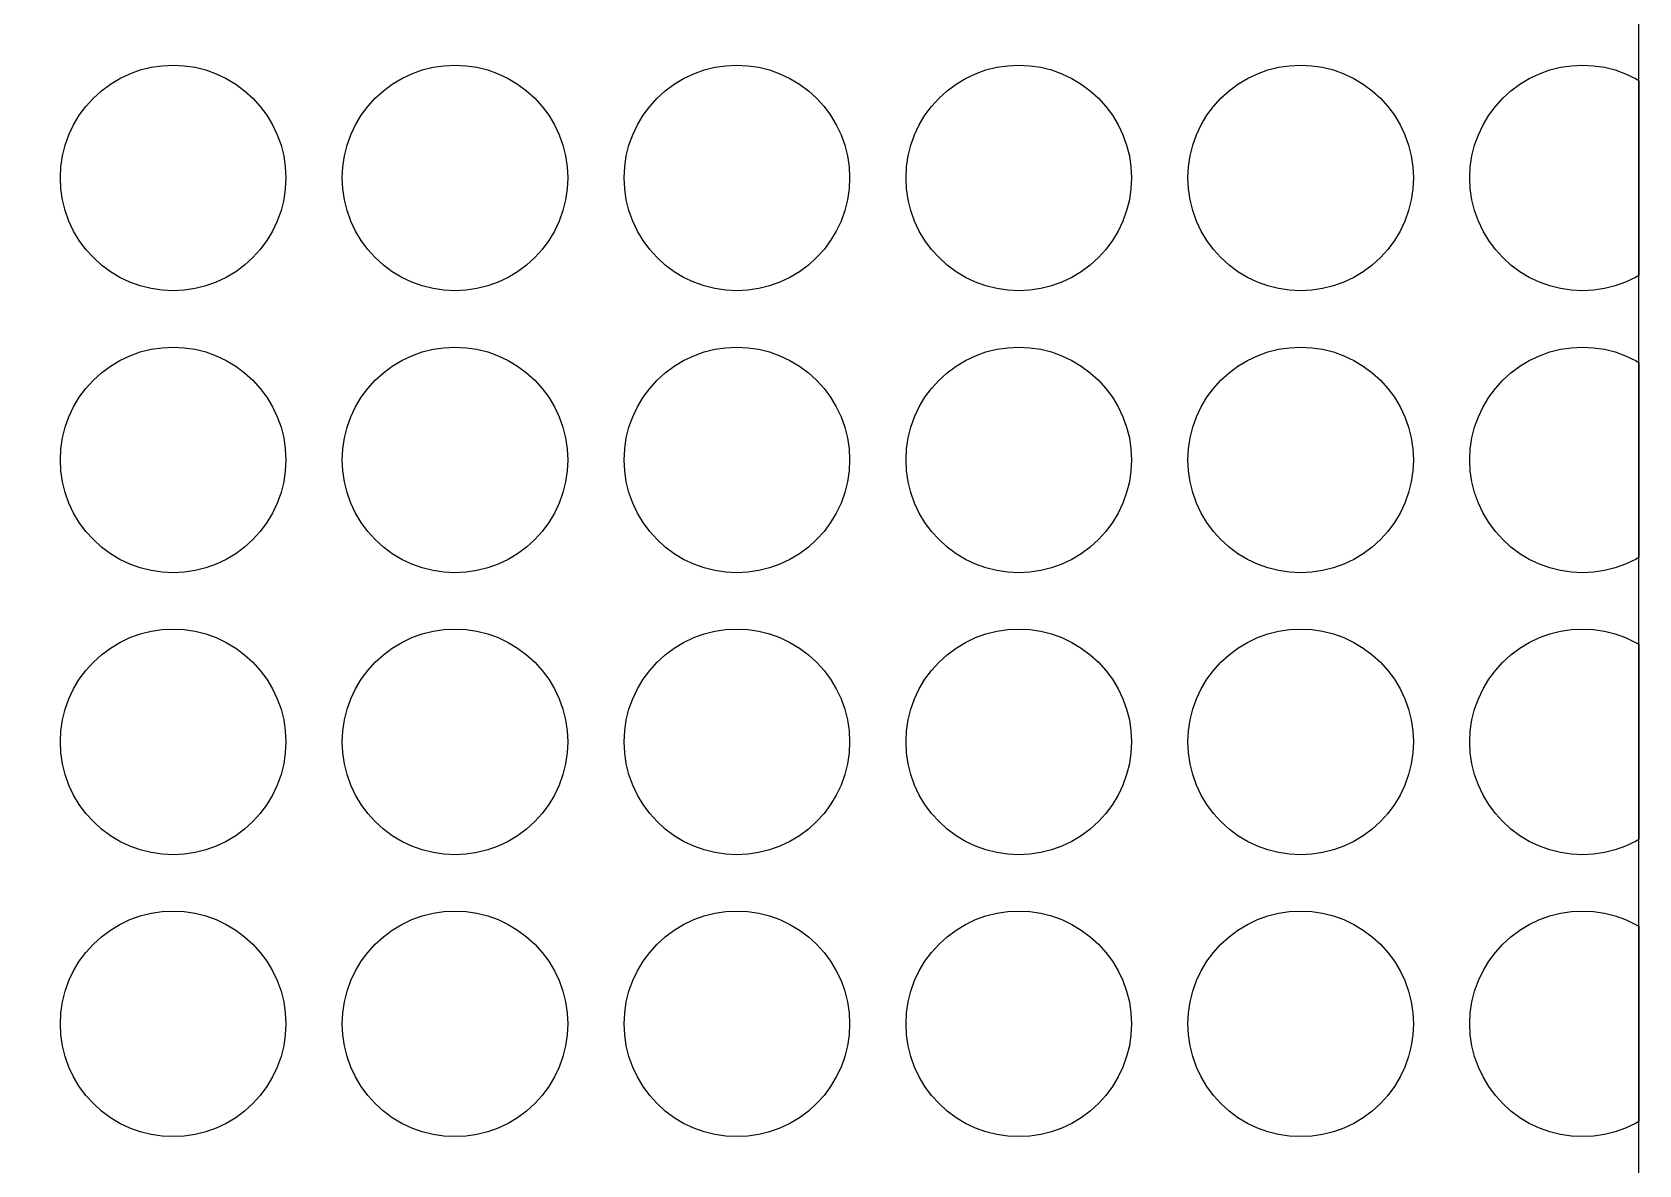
# Model space of a CAD drawing. Header units: millimetres. Extents: x 417.4 to 443.4, y -339.8 to -259.8.
# Drawn here: x 429.14 to 443.39, y -280.58 to -270.54 of the extents above; entities that cross this region are included whole.
import ezdxf

# ---------------------------------------------------------------- set-up
doc = ezdxf.new("R2010")
doc.units = ezdxf.units.MM
doc.layers.add('background', color=7, linetype='Continuous')
doc.layers.add('outline', color=3, linetype='Continuous')

msp = doc.modelspace()

# ---------------------------------------------------------------- linework, layer by layer
at = {"layer": 'background'}
for points in [[(431.387, -271.83), (431.382, -271.928), (431.368, -272.025), (431.344, -272.12), (431.311, -272.213), (431.269, -272.301), (431.218, -272.386), (431.16, -272.464), (431.094, -272.537), (431.021, -272.603), (430.942, -272.662), (430.858, -272.712), (430.769, -272.754), (430.677, -272.787), (430.582, -272.811), (430.485, -272.825), (430.387, -272.83), (430.289, -272.825), (430.192, -272.811), (430.096, -272.787), (430.004, -272.754), (429.915, -272.712), (429.831, -272.662), (429.752, -272.603), (429.68, -272.537), (429.614, -272.464), (429.555, -272.386), (429.505, -272.301), (429.463, -272.213), (429.43, -272.12), (429.406, -272.025), (429.392, -271.928), (429.387, -271.83), (429.392, -271.732), (429.406, -271.635), (429.43, -271.54), (429.463, -271.447), (429.505, -271.359), (429.555, -271.275), (429.614, -271.196), (429.68, -271.123), (429.752, -271.057), (429.831, -270.999), (429.915, -270.948), (430.004, -270.906), (430.096, -270.873), (430.192, -270.849), (430.289, -270.835), (430.387, -270.83), (430.485, -270.835), (430.582, -270.849), (430.677, -270.873), (430.769, -270.906), (430.858, -270.948), (430.942, -270.999), (431.021, -271.057), (431.094, -271.123), (431.16, -271.196), (431.218, -271.275), (431.269, -271.359), (431.311, -271.447), (431.344, -271.54), (431.368, -271.635), (431.382, -271.732)], [(433.887, -271.83), (433.882, -271.928), (433.868, -272.025), (433.844, -272.12), (433.811, -272.213), (433.769, -272.301), (433.718, -272.386), (433.66, -272.464), (433.594, -272.537), (433.521, -272.603), (433.442, -272.662), (433.358, -272.712), (433.269, -272.754), (433.177, -272.787), (433.082, -272.811), (432.985, -272.825), (432.887, -272.83), (432.789, -272.825), (432.692, -272.811), (432.596, -272.787), (432.504, -272.754), (432.415, -272.712), (432.331, -272.662), (432.252, -272.603), (432.18, -272.537), (432.114, -272.464), (432.055, -272.386), (432.005, -272.301), (431.963, -272.213), (431.93, -272.12), (431.906, -272.025), (431.892, -271.928), (431.887, -271.83), (431.892, -271.732), (431.906, -271.635), (431.93, -271.54), (431.963, -271.447), (432.005, -271.359), (432.055, -271.275), (432.114, -271.196), (432.18, -271.123), (432.252, -271.057), (432.331, -270.999), (432.415, -270.948), (432.504, -270.906), (432.596, -270.873), (432.692, -270.849), (432.789, -270.835), (432.887, -270.83), (432.985, -270.835), (433.082, -270.849), (433.177, -270.873), (433.269, -270.906), (433.358, -270.948), (433.442, -270.999), (433.521, -271.057), (433.594, -271.123), (433.66, -271.196), (433.718, -271.275), (433.769, -271.359), (433.811, -271.447), (433.844, -271.54), (433.868, -271.635), (433.882, -271.732)], [(436.387, -271.83), (436.382, -271.928), (436.368, -272.025), (436.344, -272.12), (436.311, -272.213), (436.269, -272.301), (436.218, -272.386), (436.16, -272.464), (436.094, -272.537), (436.021, -272.603), (435.942, -272.662), (435.858, -272.712), (435.769, -272.754), (435.677, -272.787), (435.582, -272.811), (435.485, -272.825), (435.387, -272.83), (435.289, -272.825), (435.192, -272.811), (435.096, -272.787), (435.004, -272.754), (434.915, -272.712), (434.831, -272.662), (434.752, -272.603), (434.68, -272.537), (434.614, -272.464), (434.555, -272.386), (434.505, -272.301), (434.463, -272.213), (434.43, -272.12), (434.406, -272.025), (434.392, -271.928), (434.387, -271.83), (434.392, -271.732), (434.406, -271.635), (434.43, -271.54), (434.463, -271.447), (434.505, -271.359), (434.555, -271.275), (434.614, -271.196), (434.68, -271.123), (434.752, -271.057), (434.831, -270.999), (434.915, -270.948), (435.004, -270.906), (435.096, -270.873), (435.192, -270.849), (435.289, -270.835), (435.387, -270.83), (435.485, -270.835), (435.582, -270.849), (435.677, -270.873), (435.769, -270.906), (435.858, -270.948), (435.942, -270.999), (436.021, -271.057), (436.094, -271.123), (436.16, -271.196), (436.218, -271.275), (436.269, -271.359), (436.311, -271.447), (436.344, -271.54), (436.368, -271.635), (436.382, -271.732)], [(438.887, -271.83), (438.882, -271.928), (438.868, -272.025), (438.844, -272.12), (438.811, -272.213), (438.769, -272.301), (438.718, -272.386), (438.66, -272.464), (438.594, -272.537), (438.521, -272.603), (438.442, -272.662), (438.358, -272.712), (438.269, -272.754), (438.177, -272.787), (438.082, -272.811), (437.985, -272.825), (437.887, -272.83), (437.789, -272.825), (437.692, -272.811), (437.596, -272.787), (437.504, -272.754), (437.415, -272.712), (437.331, -272.662), (437.252, -272.603), (437.18, -272.537), (437.114, -272.464), (437.055, -272.386), (437.005, -272.301), (436.963, -272.213), (436.93, -272.12), (436.906, -272.025), (436.892, -271.928), (436.887, -271.83), (436.892, -271.732), (436.906, -271.635), (436.93, -271.54), (436.963, -271.447), (437.005, -271.359), (437.055, -271.275), (437.114, -271.196), (437.18, -271.123), (437.252, -271.057), (437.331, -270.999), (437.415, -270.948), (437.504, -270.906), (437.596, -270.873), (437.692, -270.849), (437.789, -270.835), (437.887, -270.83), (437.985, -270.835), (438.082, -270.849), (438.177, -270.873), (438.269, -270.906), (438.358, -270.948), (438.442, -270.999), (438.521, -271.057), (438.594, -271.123), (438.66, -271.196), (438.718, -271.275), (438.769, -271.359), (438.811, -271.447), (438.844, -271.54), (438.868, -271.635), (438.882, -271.732)], [(441.387, -271.83), (441.382, -271.928), (441.368, -272.025), (441.344, -272.12), (441.311, -272.213), (441.269, -272.301), (441.218, -272.386), (441.16, -272.464), (441.094, -272.537), (441.021, -272.603), (440.942, -272.662), (440.858, -272.712), (440.769, -272.754), (440.677, -272.787), (440.582, -272.811), (440.485, -272.825), (440.387, -272.83), (440.289, -272.825), (440.192, -272.811), (440.096, -272.787), (440.004, -272.754), (439.915, -272.712), (439.831, -272.662), (439.752, -272.603), (439.68, -272.537), (439.614, -272.464), (439.555, -272.386), (439.505, -272.301), (439.463, -272.213), (439.43, -272.12), (439.406, -272.025), (439.392, -271.928), (439.387, -271.83), (439.392, -271.732), (439.406, -271.635), (439.43, -271.54), (439.463, -271.447), (439.505, -271.359), (439.555, -271.275), (439.614, -271.196), (439.68, -271.123), (439.752, -271.057), (439.831, -270.999), (439.915, -270.948), (440.004, -270.906), (440.096, -270.873), (440.192, -270.849), (440.289, -270.835), (440.387, -270.83), (440.485, -270.835), (440.582, -270.849), (440.677, -270.873), (440.769, -270.906), (440.858, -270.948), (440.942, -270.999), (441.021, -271.057), (441.094, -271.123), (441.16, -271.196), (441.218, -271.275), (441.269, -271.359), (441.311, -271.447), (441.344, -271.54), (441.368, -271.635), (441.382, -271.732)], [(443.387, -272.695), (443.358, -272.712), (443.269, -272.754), (443.177, -272.787), (443.082, -272.811), (442.985, -272.825), (442.887, -272.83), (442.789, -272.825), (442.692, -272.811), (442.596, -272.787), (442.504, -272.754), (442.415, -272.712), (442.331, -272.662), (442.252, -272.603), (442.18, -272.537), (442.114, -272.464), (442.055, -272.386), (442.005, -272.301), (441.963, -272.213), (441.93, -272.12), (441.906, -272.025), (441.892, -271.928), (441.887, -271.83), (441.892, -271.732), (441.906, -271.635), (441.93, -271.54), (441.963, -271.447), (442.005, -271.359), (442.055, -271.275), (442.114, -271.196), (442.18, -271.123), (442.252, -271.057), (442.331, -270.999), (442.415, -270.948), (442.504, -270.906), (442.596, -270.873), (442.692, -270.849), (442.789, -270.835), (442.887, -270.83), (442.985, -270.835), (443.082, -270.849), (443.177, -270.873), (443.269, -270.906), (443.358, -270.948), (443.387, -270.965)], [(431.387, -274.33), (431.382, -274.428), (431.368, -274.525), (431.344, -274.62), (431.311, -274.713), (431.269, -274.801), (431.218, -274.886), (431.16, -274.964), (431.094, -275.037), (431.021, -275.103), (430.942, -275.162), (430.858, -275.212), (430.769, -275.254), (430.677, -275.287), (430.582, -275.311), (430.485, -275.325), (430.387, -275.33), (430.289, -275.325), (430.192, -275.311), (430.096, -275.287), (430.004, -275.254), (429.915, -275.212), (429.831, -275.162), (429.752, -275.103), (429.68, -275.037), (429.614, -274.964), (429.555, -274.886), (429.505, -274.801), (429.463, -274.713), (429.43, -274.62), (429.406, -274.525), (429.392, -274.428), (429.387, -274.33), (429.392, -274.232), (429.406, -274.135), (429.43, -274.04), (429.463, -273.947), (429.505, -273.859), (429.555, -273.775), (429.614, -273.696), (429.68, -273.623), (429.752, -273.557), (429.831, -273.499), (429.915, -273.448), (430.004, -273.406), (430.096, -273.373), (430.192, -273.349), (430.289, -273.335), (430.387, -273.33), (430.485, -273.335), (430.582, -273.349), (430.677, -273.373), (430.769, -273.406), (430.858, -273.448), (430.942, -273.499), (431.021, -273.557), (431.094, -273.623), (431.16, -273.696), (431.218, -273.775), (431.269, -273.859), (431.311, -273.947), (431.344, -274.04), (431.368, -274.135), (431.382, -274.232)], [(433.887, -274.33), (433.882, -274.428), (433.868, -274.525), (433.844, -274.62), (433.811, -274.713), (433.769, -274.801), (433.718, -274.886), (433.66, -274.964), (433.594, -275.037), (433.521, -275.103), (433.442, -275.162), (433.358, -275.212), (433.269, -275.254), (433.177, -275.287), (433.082, -275.311), (432.985, -275.325), (432.887, -275.33), (432.789, -275.325), (432.692, -275.311), (432.596, -275.287), (432.504, -275.254), (432.415, -275.212), (432.331, -275.162), (432.252, -275.103), (432.18, -275.037), (432.114, -274.964), (432.055, -274.886), (432.005, -274.801), (431.963, -274.713), (431.93, -274.62), (431.906, -274.525), (431.892, -274.428), (431.887, -274.33), (431.892, -274.232), (431.906, -274.135), (431.93, -274.04), (431.963, -273.947), (432.005, -273.859), (432.055, -273.775), (432.114, -273.696), (432.18, -273.623), (432.252, -273.557), (432.331, -273.499), (432.415, -273.448), (432.504, -273.406), (432.596, -273.373), (432.692, -273.349), (432.789, -273.335), (432.887, -273.33), (432.985, -273.335), (433.082, -273.349), (433.177, -273.373), (433.269, -273.406), (433.358, -273.448), (433.442, -273.499), (433.521, -273.557), (433.594, -273.623), (433.66, -273.696), (433.718, -273.775), (433.769, -273.859), (433.811, -273.947), (433.844, -274.04), (433.868, -274.135), (433.882, -274.232)], [(436.387, -274.33), (436.382, -274.428), (436.368, -274.525), (436.344, -274.62), (436.311, -274.713), (436.269, -274.801), (436.218, -274.886), (436.16, -274.964), (436.094, -275.037), (436.021, -275.103), (435.942, -275.162), (435.858, -275.212), (435.769, -275.254), (435.677, -275.287), (435.582, -275.311), (435.485, -275.325), (435.387, -275.33), (435.289, -275.325), (435.192, -275.311), (435.096, -275.287), (435.004, -275.254), (434.915, -275.212), (434.831, -275.162), (434.752, -275.103), (434.68, -275.037), (434.614, -274.964), (434.555, -274.886), (434.505, -274.801), (434.463, -274.713), (434.43, -274.62), (434.406, -274.525), (434.392, -274.428), (434.387, -274.33), (434.392, -274.232), (434.406, -274.135), (434.43, -274.04), (434.463, -273.947), (434.505, -273.859), (434.555, -273.775), (434.614, -273.696), (434.68, -273.623), (434.752, -273.557), (434.831, -273.499), (434.915, -273.448), (435.004, -273.406), (435.096, -273.373), (435.192, -273.349), (435.289, -273.335), (435.387, -273.33), (435.485, -273.335), (435.582, -273.349), (435.677, -273.373), (435.769, -273.406), (435.858, -273.448), (435.942, -273.499), (436.021, -273.557), (436.094, -273.623), (436.16, -273.696), (436.218, -273.775), (436.269, -273.859), (436.311, -273.947), (436.344, -274.04), (436.368, -274.135), (436.382, -274.232)], [(438.887, -274.33), (438.882, -274.428), (438.868, -274.525), (438.844, -274.62), (438.811, -274.713), (438.769, -274.801), (438.718, -274.886), (438.66, -274.964), (438.594, -275.037), (438.521, -275.103), (438.442, -275.162), (438.358, -275.212), (438.269, -275.254), (438.177, -275.287), (438.082, -275.311), (437.985, -275.325), (437.887, -275.33), (437.789, -275.325), (437.692, -275.311), (437.596, -275.287), (437.504, -275.254), (437.415, -275.212), (437.331, -275.162), (437.252, -275.103), (437.18, -275.037), (437.114, -274.964), (437.055, -274.886), (437.005, -274.801), (436.963, -274.713), (436.93, -274.62), (436.906, -274.525), (436.892, -274.428), (436.887, -274.33), (436.892, -274.232), (436.906, -274.135), (436.93, -274.04), (436.963, -273.947), (437.005, -273.859), (437.055, -273.775), (437.114, -273.696), (437.18, -273.623), (437.252, -273.557), (437.331, -273.499), (437.415, -273.448), (437.504, -273.406), (437.596, -273.373), (437.692, -273.349), (437.789, -273.335), (437.887, -273.33), (437.985, -273.335), (438.082, -273.349), (438.177, -273.373), (438.269, -273.406), (438.358, -273.448), (438.442, -273.499), (438.521, -273.557), (438.594, -273.623), (438.66, -273.696), (438.718, -273.775), (438.769, -273.859), (438.811, -273.947), (438.844, -274.04), (438.868, -274.135), (438.882, -274.232)], [(441.387, -274.33), (441.382, -274.428), (441.368, -274.525), (441.344, -274.62), (441.311, -274.713), (441.269, -274.801), (441.218, -274.886), (441.16, -274.964), (441.094, -275.037), (441.021, -275.103), (440.942, -275.162), (440.858, -275.212), (440.769, -275.254), (440.677, -275.287), (440.582, -275.311), (440.485, -275.325), (440.387, -275.33), (440.289, -275.325), (440.192, -275.311), (440.096, -275.287), (440.004, -275.254), (439.915, -275.212), (439.831, -275.162), (439.752, -275.103), (439.68, -275.037), (439.614, -274.964), (439.555, -274.886), (439.505, -274.801), (439.463, -274.713), (439.43, -274.62), (439.406, -274.525), (439.392, -274.428), (439.387, -274.33), (439.392, -274.232), (439.406, -274.135), (439.43, -274.04), (439.463, -273.947), (439.505, -273.859), (439.555, -273.775), (439.614, -273.696), (439.68, -273.623), (439.752, -273.557), (439.831, -273.499), (439.915, -273.448), (440.004, -273.406), (440.096, -273.373), (440.192, -273.349), (440.289, -273.335), (440.387, -273.33), (440.485, -273.335), (440.582, -273.349), (440.677, -273.373), (440.769, -273.406), (440.858, -273.448), (440.942, -273.499), (441.021, -273.557), (441.094, -273.623), (441.16, -273.696), (441.218, -273.775), (441.269, -273.859), (441.311, -273.947), (441.344, -274.04), (441.368, -274.135), (441.382, -274.232)], [(443.387, -275.195), (443.358, -275.212), (443.269, -275.254), (443.177, -275.287), (443.082, -275.311), (442.985, -275.325), (442.887, -275.33), (442.789, -275.325), (442.692, -275.311), (442.596, -275.287), (442.504, -275.254), (442.415, -275.212), (442.331, -275.162), (442.252, -275.103), (442.18, -275.037), (442.114, -274.964), (442.055, -274.886), (442.005, -274.801), (441.963, -274.713), (441.93, -274.62), (441.906, -274.525), (441.892, -274.428), (441.887, -274.33), (441.892, -274.232), (441.906, -274.135), (441.93, -274.04), (441.963, -273.947), (442.005, -273.859), (442.055, -273.775), (442.114, -273.696), (442.18, -273.623), (442.252, -273.557), (442.331, -273.499), (442.415, -273.448), (442.504, -273.406), (442.596, -273.373), (442.692, -273.349), (442.789, -273.335), (442.887, -273.33), (442.985, -273.335), (443.082, -273.349), (443.177, -273.373), (443.269, -273.406), (443.358, -273.448), (443.387, -273.465)], [(431.387, -276.83), (431.382, -276.928), (431.368, -277.025), (431.344, -277.12), (431.311, -277.213), (431.269, -277.301), (431.218, -277.386), (431.16, -277.464), (431.094, -277.537), (431.021, -277.603), (430.942, -277.662), (430.858, -277.712), (430.769, -277.754), (430.677, -277.787), (430.582, -277.811), (430.485, -277.825), (430.387, -277.83), (430.289, -277.825), (430.192, -277.811), (430.096, -277.787), (430.004, -277.754), (429.915, -277.712), (429.831, -277.662), (429.752, -277.603), (429.68, -277.537), (429.614, -277.464), (429.555, -277.386), (429.505, -277.301), (429.463, -277.213), (429.43, -277.12), (429.406, -277.025), (429.392, -276.928), (429.387, -276.83), (429.392, -276.732), (429.406, -276.635), (429.43, -276.54), (429.463, -276.447), (429.505, -276.359), (429.555, -276.275), (429.614, -276.196), (429.68, -276.123), (429.752, -276.057), (429.831, -275.999), (429.915, -275.948), (430.004, -275.906), (430.096, -275.873), (430.192, -275.849), (430.289, -275.835), (430.387, -275.83), (430.485, -275.835), (430.582, -275.849), (430.677, -275.873), (430.769, -275.906), (430.858, -275.948), (430.942, -275.999), (431.021, -276.057), (431.094, -276.123), (431.16, -276.196), (431.218, -276.275), (431.269, -276.359), (431.311, -276.447), (431.344, -276.54), (431.368, -276.635), (431.382, -276.732)], [(433.887, -276.83), (433.882, -276.928), (433.868, -277.025), (433.844, -277.12), (433.811, -277.213), (433.769, -277.301), (433.718, -277.386), (433.66, -277.464), (433.594, -277.537), (433.521, -277.603), (433.442, -277.662), (433.358, -277.712), (433.269, -277.754), (433.177, -277.787), (433.082, -277.811), (432.985, -277.825), (432.887, -277.83), (432.789, -277.825), (432.692, -277.811), (432.596, -277.787), (432.504, -277.754), (432.415, -277.712), (432.331, -277.662), (432.252, -277.603), (432.18, -277.537), (432.114, -277.464), (432.055, -277.386), (432.005, -277.301), (431.963, -277.213), (431.93, -277.12), (431.906, -277.025), (431.892, -276.928), (431.887, -276.83), (431.892, -276.732), (431.906, -276.635), (431.93, -276.54), (431.963, -276.447), (432.005, -276.359), (432.055, -276.275), (432.114, -276.196), (432.18, -276.123), (432.252, -276.057), (432.331, -275.999), (432.415, -275.948), (432.504, -275.906), (432.596, -275.873), (432.692, -275.849), (432.789, -275.835), (432.887, -275.83), (432.985, -275.835), (433.082, -275.849), (433.177, -275.873), (433.269, -275.906), (433.358, -275.948), (433.442, -275.999), (433.521, -276.057), (433.594, -276.123), (433.66, -276.196), (433.718, -276.275), (433.769, -276.359), (433.811, -276.447), (433.844, -276.54), (433.868, -276.635), (433.882, -276.732)], [(436.387, -276.83), (436.382, -276.928), (436.368, -277.025), (436.344, -277.12), (436.311, -277.213), (436.269, -277.301), (436.218, -277.386), (436.16, -277.464), (436.094, -277.537), (436.021, -277.603), (435.942, -277.662), (435.858, -277.712), (435.769, -277.754), (435.677, -277.787), (435.582, -277.811), (435.485, -277.825), (435.387, -277.83), (435.289, -277.825), (435.192, -277.811), (435.096, -277.787), (435.004, -277.754), (434.915, -277.712), (434.831, -277.662), (434.752, -277.603), (434.68, -277.537), (434.614, -277.464), (434.555, -277.386), (434.505, -277.301), (434.463, -277.213), (434.43, -277.12), (434.406, -277.025), (434.392, -276.928), (434.387, -276.83), (434.392, -276.732), (434.406, -276.635), (434.43, -276.54), (434.463, -276.447), (434.505, -276.359), (434.555, -276.275), (434.614, -276.196), (434.68, -276.123), (434.752, -276.057), (434.831, -275.999), (434.915, -275.948), (435.004, -275.906), (435.096, -275.873), (435.192, -275.849), (435.289, -275.835), (435.387, -275.83), (435.485, -275.835), (435.582, -275.849), (435.677, -275.873), (435.769, -275.906), (435.858, -275.948), (435.942, -275.999), (436.021, -276.057), (436.094, -276.123), (436.16, -276.196), (436.218, -276.275), (436.269, -276.359), (436.311, -276.447), (436.344, -276.54), (436.368, -276.635), (436.382, -276.732)], [(438.887, -276.83), (438.882, -276.928), (438.868, -277.025), (438.844, -277.12), (438.811, -277.213), (438.769, -277.301), (438.718, -277.386), (438.66, -277.464), (438.594, -277.537), (438.521, -277.603), (438.442, -277.662), (438.358, -277.712), (438.269, -277.754), (438.177, -277.787), (438.082, -277.811), (437.985, -277.825), (437.887, -277.83), (437.789, -277.825), (437.692, -277.811), (437.596, -277.787), (437.504, -277.754), (437.415, -277.712), (437.331, -277.662), (437.252, -277.603), (437.18, -277.537), (437.114, -277.464), (437.055, -277.386), (437.005, -277.301), (436.963, -277.213), (436.93, -277.12), (436.906, -277.025), (436.892, -276.928), (436.887, -276.83), (436.892, -276.732), (436.906, -276.635), (436.93, -276.54), (436.963, -276.447), (437.005, -276.359), (437.055, -276.275), (437.114, -276.196), (437.18, -276.123), (437.252, -276.057), (437.331, -275.999), (437.415, -275.948), (437.504, -275.906), (437.596, -275.873), (437.692, -275.849), (437.789, -275.835), (437.887, -275.83), (437.985, -275.835), (438.082, -275.849), (438.177, -275.873), (438.269, -275.906), (438.358, -275.948), (438.442, -275.999), (438.521, -276.057), (438.594, -276.123), (438.66, -276.196), (438.718, -276.275), (438.769, -276.359), (438.811, -276.447), (438.844, -276.54), (438.868, -276.635), (438.882, -276.732)], [(441.387, -276.83), (441.382, -276.928), (441.368, -277.025), (441.344, -277.12), (441.311, -277.213), (441.269, -277.301), (441.218, -277.386), (441.16, -277.464), (441.094, -277.537), (441.021, -277.603), (440.942, -277.662), (440.858, -277.712), (440.769, -277.754), (440.677, -277.787), (440.582, -277.811), (440.485, -277.825), (440.387, -277.83), (440.289, -277.825), (440.192, -277.811), (440.096, -277.787), (440.004, -277.754), (439.915, -277.712), (439.831, -277.662), (439.752, -277.603), (439.68, -277.537), (439.614, -277.464), (439.555, -277.386), (439.505, -277.301), (439.463, -277.213), (439.43, -277.12), (439.406, -277.025), (439.392, -276.928), (439.387, -276.83), (439.392, -276.732), (439.406, -276.635), (439.43, -276.54), (439.463, -276.447), (439.505, -276.359), (439.555, -276.275), (439.614, -276.196), (439.68, -276.123), (439.752, -276.057), (439.831, -275.999), (439.915, -275.948), (440.004, -275.906), (440.096, -275.873), (440.192, -275.849), (440.289, -275.835), (440.387, -275.83), (440.485, -275.835), (440.582, -275.849), (440.677, -275.873), (440.769, -275.906), (440.858, -275.948), (440.942, -275.999), (441.021, -276.057), (441.094, -276.123), (441.16, -276.196), (441.218, -276.275), (441.269, -276.359), (441.311, -276.447), (441.344, -276.54), (441.368, -276.635), (441.382, -276.732)], [(443.387, -277.695), (443.358, -277.712), (443.269, -277.754), (443.177, -277.787), (443.082, -277.811), (442.985, -277.825), (442.887, -277.83), (442.789, -277.825), (442.692, -277.811), (442.596, -277.787), (442.504, -277.754), (442.415, -277.712), (442.331, -277.662), (442.252, -277.603), (442.18, -277.537), (442.114, -277.464), (442.055, -277.386), (442.005, -277.301), (441.963, -277.213), (441.93, -277.12), (441.906, -277.025), (441.892, -276.928), (441.887, -276.83), (441.892, -276.732), (441.906, -276.635), (441.93, -276.54), (441.963, -276.447), (442.005, -276.359), (442.055, -276.275), (442.114, -276.196), (442.18, -276.123), (442.252, -276.057), (442.331, -275.999), (442.415, -275.948), (442.504, -275.906), (442.596, -275.873), (442.692, -275.849), (442.789, -275.835), (442.887, -275.83), (442.985, -275.835), (443.082, -275.849), (443.177, -275.873), (443.269, -275.906), (443.358, -275.948), (443.387, -275.965)], [(431.387, -279.33), (431.382, -279.428), (431.368, -279.525), (431.344, -279.62), (431.311, -279.713), (431.269, -279.801), (431.218, -279.886), (431.16, -279.964), (431.094, -280.037), (431.021, -280.103), (430.942, -280.162), (430.858, -280.212), (430.769, -280.254), (430.677, -280.287), (430.582, -280.311), (430.485, -280.325), (430.387, -280.33), (430.289, -280.325), (430.192, -280.311), (430.096, -280.287), (430.004, -280.254), (429.915, -280.212), (429.831, -280.162), (429.752, -280.103), (429.68, -280.037), (429.614, -279.964), (429.555, -279.886), (429.505, -279.801), (429.463, -279.713), (429.43, -279.62), (429.406, -279.525), (429.392, -279.428), (429.387, -279.33), (429.392, -279.232), (429.406, -279.135), (429.43, -279.04), (429.463, -278.947), (429.505, -278.859), (429.555, -278.775), (429.614, -278.696), (429.68, -278.623), (429.752, -278.557), (429.831, -278.499), (429.915, -278.448), (430.004, -278.406), (430.096, -278.373), (430.192, -278.349), (430.289, -278.335), (430.387, -278.33), (430.485, -278.335), (430.582, -278.349), (430.677, -278.373), (430.769, -278.406), (430.858, -278.448), (430.942, -278.499), (431.021, -278.557), (431.094, -278.623), (431.16, -278.696), (431.218, -278.775), (431.269, -278.859), (431.311, -278.947), (431.344, -279.04), (431.368, -279.135), (431.382, -279.232)], [(433.887, -279.33), (433.882, -279.428), (433.868, -279.525), (433.844, -279.62), (433.811, -279.713), (433.769, -279.801), (433.718, -279.886), (433.66, -279.964), (433.594, -280.037), (433.521, -280.103), (433.442, -280.162), (433.358, -280.212), (433.269, -280.254), (433.177, -280.287), (433.082, -280.311), (432.985, -280.325), (432.887, -280.33), (432.789, -280.325), (432.692, -280.311), (432.596, -280.287), (432.504, -280.254), (432.415, -280.212), (432.331, -280.162), (432.252, -280.103), (432.18, -280.037), (432.114, -279.964), (432.055, -279.886), (432.005, -279.801), (431.963, -279.713), (431.93, -279.62), (431.906, -279.525), (431.892, -279.428), (431.887, -279.33), (431.892, -279.232), (431.906, -279.135), (431.93, -279.04), (431.963, -278.947), (432.005, -278.859), (432.055, -278.775), (432.114, -278.696), (432.18, -278.623), (432.252, -278.557), (432.331, -278.499), (432.415, -278.448), (432.504, -278.406), (432.596, -278.373), (432.692, -278.349), (432.789, -278.335), (432.887, -278.33), (432.985, -278.335), (433.082, -278.349), (433.177, -278.373), (433.269, -278.406), (433.358, -278.448), (433.442, -278.499), (433.521, -278.557), (433.594, -278.623), (433.66, -278.696), (433.718, -278.775), (433.769, -278.859), (433.811, -278.947), (433.844, -279.04), (433.868, -279.135), (433.882, -279.232)], [(436.387, -279.33), (436.382, -279.428), (436.368, -279.525), (436.344, -279.62), (436.311, -279.713), (436.269, -279.801), (436.218, -279.886), (436.16, -279.964), (436.094, -280.037), (436.021, -280.103), (435.942, -280.162), (435.858, -280.212), (435.769, -280.254), (435.677, -280.287), (435.582, -280.311), (435.485, -280.325), (435.387, -280.33), (435.289, -280.325), (435.192, -280.311), (435.096, -280.287), (435.004, -280.254), (434.915, -280.212), (434.831, -280.162), (434.752, -280.103), (434.68, -280.037), (434.614, -279.964), (434.555, -279.886), (434.505, -279.801), (434.463, -279.713), (434.43, -279.62), (434.406, -279.525), (434.392, -279.428), (434.387, -279.33), (434.392, -279.232), (434.406, -279.135), (434.43, -279.04), (434.463, -278.947), (434.505, -278.859), (434.555, -278.775), (434.614, -278.696), (434.68, -278.623), (434.752, -278.557), (434.831, -278.499), (434.915, -278.448), (435.004, -278.406), (435.096, -278.373), (435.192, -278.349), (435.289, -278.335), (435.387, -278.33), (435.485, -278.335), (435.582, -278.349), (435.677, -278.373), (435.769, -278.406), (435.858, -278.448), (435.942, -278.499), (436.021, -278.557), (436.094, -278.623), (436.16, -278.696), (436.218, -278.775), (436.269, -278.859), (436.311, -278.947), (436.344, -279.04), (436.368, -279.135), (436.382, -279.232)], [(438.887, -279.33), (438.882, -279.428), (438.868, -279.525), (438.844, -279.62), (438.811, -279.713), (438.769, -279.801), (438.718, -279.886), (438.66, -279.964), (438.594, -280.037), (438.521, -280.103), (438.442, -280.162), (438.358, -280.212), (438.269, -280.254), (438.177, -280.287), (438.082, -280.311), (437.985, -280.325), (437.887, -280.33), (437.789, -280.325), (437.692, -280.311), (437.596, -280.287), (437.504, -280.254), (437.415, -280.212), (437.331, -280.162), (437.252, -280.103), (437.18, -280.037), (437.114, -279.964), (437.055, -279.886), (437.005, -279.801), (436.963, -279.713), (436.93, -279.62), (436.906, -279.525), (436.892, -279.428), (436.887, -279.33), (436.892, -279.232), (436.906, -279.135), (436.93, -279.04), (436.963, -278.947), (437.005, -278.859), (437.055, -278.775), (437.114, -278.696), (437.18, -278.623), (437.252, -278.557), (437.331, -278.499), (437.415, -278.448), (437.504, -278.406), (437.596, -278.373), (437.692, -278.349), (437.789, -278.335), (437.887, -278.33), (437.985, -278.335), (438.082, -278.349), (438.177, -278.373), (438.269, -278.406), (438.358, -278.448), (438.442, -278.499), (438.521, -278.557), (438.594, -278.623), (438.66, -278.696), (438.718, -278.775), (438.769, -278.859), (438.811, -278.947), (438.844, -279.04), (438.868, -279.135), (438.882, -279.232)], [(441.387, -279.33), (441.382, -279.428), (441.368, -279.525), (441.344, -279.62), (441.311, -279.713), (441.269, -279.801), (441.218, -279.886), (441.16, -279.964), (441.094, -280.037), (441.021, -280.103), (440.942, -280.162), (440.858, -280.212), (440.769, -280.254), (440.677, -280.287), (440.582, -280.311), (440.485, -280.325), (440.387, -280.33), (440.289, -280.325), (440.192, -280.311), (440.096, -280.287), (440.004, -280.254), (439.915, -280.212), (439.831, -280.162), (439.752, -280.103), (439.68, -280.037), (439.614, -279.964), (439.555, -279.886), (439.505, -279.801), (439.463, -279.713), (439.43, -279.62), (439.406, -279.525), (439.392, -279.428), (439.387, -279.33), (439.392, -279.232), (439.406, -279.135), (439.43, -279.04), (439.463, -278.947), (439.505, -278.859), (439.555, -278.775), (439.614, -278.696), (439.68, -278.623), (439.752, -278.557), (439.831, -278.499), (439.915, -278.448), (440.004, -278.406), (440.096, -278.373), (440.192, -278.349), (440.289, -278.335), (440.387, -278.33), (440.485, -278.335), (440.582, -278.349), (440.677, -278.373), (440.769, -278.406), (440.858, -278.448), (440.942, -278.499), (441.021, -278.557), (441.094, -278.623), (441.16, -278.696), (441.218, -278.775), (441.269, -278.859), (441.311, -278.947), (441.344, -279.04), (441.368, -279.135), (441.382, -279.232)], [(443.387, -280.195), (443.358, -280.212), (443.269, -280.254), (443.177, -280.287), (443.082, -280.311), (442.985, -280.325), (442.887, -280.33), (442.789, -280.325), (442.692, -280.311), (442.596, -280.287), (442.504, -280.254), (442.415, -280.212), (442.331, -280.162), (442.252, -280.103), (442.18, -280.037), (442.114, -279.964), (442.055, -279.886), (442.005, -279.801), (441.963, -279.713), (441.93, -279.62), (441.906, -279.525), (441.892, -279.428), (441.887, -279.33), (441.892, -279.232), (441.906, -279.135), (441.93, -279.04), (441.963, -278.947), (442.005, -278.859), (442.055, -278.775), (442.114, -278.696), (442.18, -278.623), (442.252, -278.557), (442.331, -278.499), (442.415, -278.448), (442.504, -278.406), (442.596, -278.373), (442.692, -278.349), (442.789, -278.335), (442.887, -278.33), (442.985, -278.335), (443.082, -278.349), (443.177, -278.373), (443.269, -278.406), (443.358, -278.448), (443.387, -278.465)]]:
    msp.add_lwpolyline(points, close=True, dxfattribs=at)
at = {"layer": 'outline'}
msp.add_lwpolyline([(417.387, -339.83), (443.387, -339.83), (443.387, -259.83), (417.387, -259.83), (417.387, -339.83)], close=True, dxfattribs=at)

doc.saveas('drawing.dxf')
